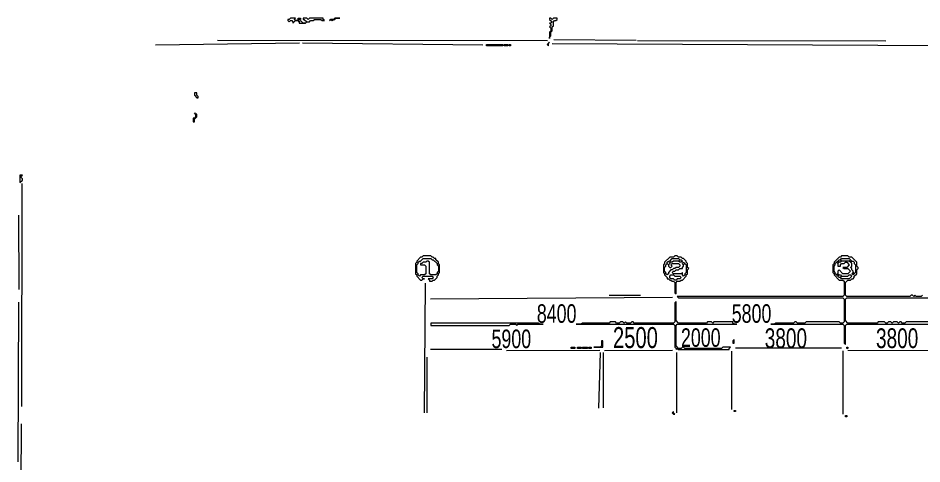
# Model space of a CAD drawing. Extents: x 10 to 1972, y 11 to 1392.
# Drawn here: x 16 to 730, y 1040 to 1392 of the extents above; entities that cross this region are included whole.
import ezdxf

# ---------------------------------------------------------------- set-up
doc = ezdxf.new("R2010")
doc.units = 0
for name, color, linetype, lineweight in [('OCR_TEXT', 6, 'Continuous', 0), ('TRACE_CURVE', 6, 'Continuous', 0), ('TRACE_STRAIGHT', 5, 'Continuous', 0), ('TRACE_TEXT_SYMBOL', 6, 'Continuous', 0)]:
    doc.layers.add(name, color=color, linetype=linetype, lineweight=lineweight)
doc.styles.add('wqy-unicode', font='wqy-unicode.lff')

msp = doc.modelspace()

# ---------------------------------------------------------------- linework, layer by layer
at = {"layer": 'TRACE_CURVE', "color": 6}
for points in [[(667, 1204), (666, 1203), (665, 1203), (661, 1199), (661, 1198), (660, 1197), (660, 1191), (661, 1190), (661, 1189), (665, 1185), (668, 1185), (669, 1184), (669, 1173), (668, 1172), (537, 1172), (538, 1171), (668, 1171), (669, 1170), (669, 1152), (668, 1151), (666, 1151), (665, 1152), (639, 1152), (638, 1151), (632, 1151), (631, 1152), (630, 1152), (629, 1151), (615, 1151), (614, 1150), (611, 1150), (668, 1150), (669, 1149), (669, 1135), (670, 1134), (670, 1149), (671, 1150), (843, 1150)], [(726, 1172), (725, 1173), (724, 1172), (723, 1173), (722, 1173), (721, 1172), (671, 1172), (670, 1173), (670, 1183), (672, 1185), (674, 1185), (675, 1186), (676, 1186), (677, 1187), (677, 1188), (679, 1190), (679, 1193), (680, 1194), (680, 1195), (679, 1196), (679, 1199), (675, 1203), (673, 1203), (672, 1204), (667, 1204)], [(731, 1173), (730, 1172), (726, 1172)], [(744, 1152), (718, 1152), (717, 1151), (715, 1151), (714, 1152), (713, 1152), (712, 1151), (711, 1152), (708, 1152), (707, 1151), (706, 1152), (704, 1152), (703, 1151), (702, 1151), (701, 1152), (696, 1152), (695, 1151), (672, 1151), (670, 1153), (670, 1170), (671, 1171), (844, 1171)]]:
    msp.add_lwpolyline(points, dxfattribs=at)
for points in [[(666, 1201), (667, 1202), (673, 1202), (674, 1201), (673, 1200), (667, 1200)], [(662, 1198), (663, 1199), (664, 1198), (664, 1196), (666, 1196), (666, 1197), (667, 1198), (669, 1198), (670, 1199), (671, 1199), (673, 1197), (671, 1195), (668, 1195), (669, 1194), (672, 1194), (674, 1192), (672, 1190), (668, 1190), (665, 1193), (664, 1192), (664, 1190), (663, 1189), (662, 1190), (662, 1191), (661, 1192), (661, 1196), (662, 1197)], [(663, 1199), (664, 1200), (665, 1199), (664, 1198)], [(664, 1200), (665, 1201), (666, 1201), (667, 1200), (666, 1199), (665, 1199)], [(673, 1200), (674, 1201), (675, 1200), (674, 1199)], [(674, 1199), (675, 1200), (676, 1200), (677, 1199), (677, 1198), (678, 1197), (678, 1191), (677, 1190), (676, 1191), (676, 1192), (675, 1193), (675, 1194), (674, 1195), (675, 1196), (675, 1198)], [(663, 1189), (664, 1190), (665, 1189), (664, 1188)], [(664, 1188), (665, 1189), (666, 1189), (667, 1188), (666, 1187), (665, 1187)], [(672, 1188), (673, 1189), (674, 1189), (675, 1188), (673, 1186), (667, 1186), (666, 1187), (667, 1188)], [(675, 1190), (676, 1191), (677, 1190), (676, 1189)]]:
    msp.add_lwpolyline(points, close=True, dxfattribs=at)
at = {"layer": 'TRACE_STRAIGHT', "color": 5}
for p, q in [((173.22, 1374.66), (434.38, 1374.35)), ((439.37, 1375.01), (504.38, 1374.67)), ((505.62, 1374.35), (701.88, 1373.98)), ((124.37, 1370.82), (238.13, 1372.34)), ((240.62, 1372.52), (383.13, 1370.83)), ((438.12, 1371.91), (826.12, 1369.88)), ((18.56, 1085.12), (18.69, 1261.38)), ((16.04, 1236.38), (16.15, 1177.62)), ((337.06, 1080.11), (337.96, 1182.63)), ((483, 1173), (508, 1173)), ((15.58, 1041.37), (16.13, 1167.62)), ((341.87, 1170.19), (533.13, 1171.33)), ((341.88, 1130.46), (398.13, 1130.43)), ((583.13, 1131.46), (666.88, 1131.39)), ((339, 1124), (339, 1080)), ((401.87, 1129.25), (475.63, 1129.48)), ((474.94, 1083.86), (476.22, 1127.64)), ((478.54, 1083.87), (478.62, 1127.63)), ((479.38, 1129.42), (533.13, 1129.44)), ((536.67, 1080.12), (536.73, 1127.63)), ((580.13, 1082.62), (580.17, 1128.88)), ((668, 1129), (668, 1079)), ((671.87, 1129.47), (754.38, 1129.36)), ((17.4, 947.62), (18.33, 1071.38))]:
    msp.add_line(p, q, dxfattribs=at)
at = {"layer": 'TRACE_TEXT_SYMBOL', "color": 6}
for points in [[(231, 1392), (230, 1391), (229, 1391), (229, 1390), (230, 1389), (231, 1390), (232, 1390), (233, 1389), (233, 1388), (235, 1390), (237, 1390), (238, 1389), (238, 1388), (243, 1388), (244, 1389), (246, 1389), (247, 1390), (249, 1390), (250, 1391), (255, 1391), (256, 1390), (258, 1390), (257, 1391), (257, 1392), (246, 1392), (245, 1391), (244, 1392), (241, 1392), (241, 1391), (242, 1391), (244, 1389), (243, 1388), (241, 1388), (239, 1390), (238, 1389), (237, 1390), (235, 1390), (234, 1391), (235, 1392)], [(237, 1392), (239, 1392), (239, 1391), (237, 1391)], [(266, 1392), (265, 1391), (263, 1391), (262, 1390), (263, 1391), (264, 1390), (265, 1391), (266, 1391), (267, 1392), (270, 1392)], [(436, 1392), (436, 1391), (438, 1389), (437, 1388), (436, 1388), (437, 1387), (437, 1386), (436, 1385), (437, 1384), (437, 1382), (436, 1381), (436, 1376), (436, 1377), (437, 1378), (437, 1381), (438, 1382), (438, 1385), (439, 1386), (439, 1389), (440, 1390), (441, 1390), (442, 1391), (442, 1392), (439, 1392), (438, 1391), (437, 1392)], [(436, 1373), (434, 1371), (435, 1370), (435, 1372)], [(386, 1371), (399, 1371), (399, 1370), (386, 1370)], [(400, 1371), (403, 1371), (403, 1370), (400, 1370)], [(404, 1371), (405, 1371), (405, 1370), (404, 1370)], [(155, 1333), (155, 1331), (157, 1329), (158, 1329), (158, 1330), (157, 1331), (157, 1333)], [(155, 1317), (156, 1316), (156, 1314), (155, 1313), (154, 1313), (154, 1310), (155, 1310), (155, 1312), (157, 1314), (157, 1316), (156, 1316)], [(17, 1268), (17, 1262), (19, 1264), (19, 1265), (18, 1266), (18, 1267), (19, 1268)], [(336, 1204), (335, 1203), (334, 1203), (331, 1200), (331, 1199), (330, 1198), (330, 1190), (331, 1189), (331, 1188), (334, 1185), (335, 1185), (336, 1186), (337, 1186), (336, 1186), (335, 1187), (336, 1188), (343, 1188), (344, 1187), (343, 1186), (340, 1186), (341, 1185), (341, 1184), (343, 1184), (344, 1185), (345, 1185), (347, 1187), (347, 1188), (348, 1189), (348, 1190), (349, 1191), (349, 1197), (348, 1198), (348, 1199), (346, 1201), (346, 1202), (345, 1202), (344, 1203), (343, 1203), (342, 1204)], [(336, 1202), (342, 1202), (343, 1201), (344, 1201), (347, 1198), (347, 1197), (348, 1196), (348, 1192), (347, 1191), (347, 1190), (346, 1189), (342, 1189), (341, 1190), (341, 1199), (340, 1200), (339, 1200), (338, 1199), (336, 1199), (335, 1198), (334, 1198), (334, 1197), (337, 1197), (338, 1196), (338, 1190), (337, 1189), (334, 1189), (333, 1188), (332, 1189), (332, 1190), (331, 1191), (331, 1197), (332, 1198), (332, 1199), (333, 1200), (334, 1200)], [(535, 1204), (534, 1203), (531, 1203), (527, 1199), (527, 1198), (526, 1197), (526, 1191), (527, 1190), (527, 1189), (529, 1187), (529, 1186), (530, 1186), (531, 1185), (532, 1185), (533, 1184), (534, 1184), (535, 1183), (535, 1175), (536, 1174), (536, 1183), (537, 1184), (539, 1184), (540, 1185), (541, 1185), (544, 1188), (544, 1189), (545, 1190), (545, 1193), (546, 1194), (545, 1195), (545, 1198), (544, 1199), (544, 1200), (542, 1202), (541, 1202), (540, 1203), (538, 1203), (537, 1204)], [(533, 1202), (538, 1202), (539, 1201), (538, 1200), (534, 1200), (533, 1199), (532, 1199), (531, 1200)], [(528, 1197), (529, 1198), (530, 1197), (530, 1196), (531, 1195), (532, 1195), (533, 1196), (532, 1197), (533, 1198), (538, 1198), (539, 1197), (539, 1196), (538, 1195), (536, 1195), (535, 1194), (534, 1194), (533, 1193), (532, 1193), (530, 1191), (530, 1190), (529, 1189), (528, 1190), (528, 1191), (527, 1192), (527, 1195), (528, 1196)], [(529, 1199), (530, 1200), (531, 1199), (531, 1198), (530, 1197), (529, 1198)], [(542, 1197), (543, 1198), (544, 1197), (544, 1191), (543, 1190), (543, 1189), (542, 1188), (541, 1189), (541, 1191), (540, 1190), (534, 1190), (533, 1191), (534, 1192), (535, 1192), (536, 1193), (538, 1193), (539, 1194), (541, 1194), (541, 1195), (542, 1196)], [(538, 1200), (539, 1201), (540, 1201), (541, 1200), (540, 1199), (539, 1199)], [(541, 1198), (542, 1199), (543, 1198), (542, 1197)], [(531, 1188), (532, 1189), (534, 1189), (535, 1188), (539, 1188), (540, 1187), (539, 1186), (537, 1186), (536, 1185), (535, 1185), (534, 1186), (532, 1186), (531, 1187)], [(536, 1168), (535, 1167), (535, 1152), (534, 1151), (503, 1151), (502, 1152), (501, 1152), (500, 1151), (497, 1151), (496, 1152), (495, 1151), (494, 1152), (492, 1152), (491, 1151), (489, 1151), (488, 1152), (484, 1152), (483, 1151), (462, 1151), (461, 1150), (457, 1150), (534, 1150), (535, 1149), (535, 1132), (536, 1131), (536, 1130), (537, 1131), (538, 1130), (578, 1130), (578, 1131), (579, 1132), (573, 1132), (572, 1131), (543, 1131), (542, 1132), (541, 1132), (540, 1131), (538, 1131), (536, 1133), (536, 1149), (537, 1150), (584, 1150), (582, 1150), (581, 1151), (581, 1152), (566, 1152), (565, 1151), (564, 1152), (561, 1152), (560, 1151), (538, 1151), (536, 1153)], [(342, 1151), (342, 1149), (404, 1149), (405, 1150), (409, 1150), (410, 1149), (411, 1150), (431, 1150), (428, 1150), (427, 1151)], [(477, 1137), (477, 1133), (476, 1132), (471, 1132), (478, 1132), (478, 1137)], [(582, 1138), (581, 1137), (581, 1135), (582, 1135)], [(453, 1132), (456, 1132), (456, 1131), (453, 1131)], [(458, 1132), (461, 1132), (461, 1131), (458, 1131)], [(462, 1132), (466, 1132), (466, 1131), (462, 1131)], [(467, 1132), (469, 1132), (469, 1131), (467, 1131)], [(671, 1132), (672, 1132), (672, 1131), (671, 1131)], [(534, 1081), (533, 1080), (534, 1079), (535, 1079), (534, 1080)], [(582, 1082), (583, 1082), (583, 1081), (582, 1081)], [(670, 1078), (671, 1078), (671, 1077), (670, 1077)]]:
    msp.add_lwpolyline(points, close=True, dxfattribs=at)

# ---------------------------------------------------------------- texts
at = {"layer": 'OCR_TEXT', "color": 6, "style": 'wqy-unicode', "width": 0.72}
for s, height, p in [('8400', 14.642, (425.9, 1151.2)), ('5800', 14.642, (580.06, 1151.2)), ('5900', 14.642, (390.04, 1131.2)), ('2500', 16.594, (486.12, 1131.22)), ('2000', 14.642, (539.89, 1132.2)), ('3800', 15.618, (606.17, 1131.21)), ('3800', 15.618, (694.17, 1131.21))]:
    msp.add_text(s, height=height, dxfattribs=at).set_placement(p)

doc.saveas('drawing.dxf')
